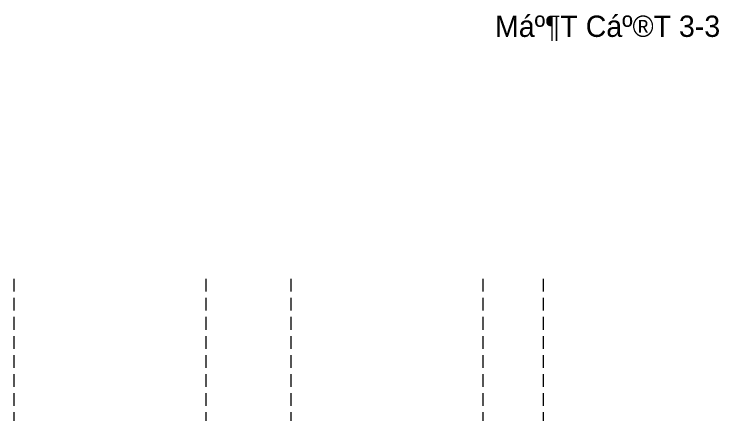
# Model space of a CAD drawing. Header units: millimetres. Extents: x -31177 to 43935, y -145912 to 20306.
# Drawn here: x 0 to 19832, y -86440 to -75158 of the extents above; entities that cross this region are included whole.
import ezdxf
from ezdxf.enums import TextEntityAlignment as Align

# ---------------------------------------------------------------- set-up
doc = ezdxf.new("R2010")
doc.units = ezdxf.units.MM
doc.linetypes.add('Hidden', pattern=[535.78125, 357.1875, -178.59375])
doc.layers.add('S-GRID', color=1, linetype='Continuous', lineweight=9)

msp = doc.modelspace()

# ---------------------------------------------------------------- linework, layer by layer
at = {"layer": 'S-GRID', "linetype": 'Hidden'}
for p, q in [((0, -108151.5), (0, -82585.4)), ((5400, -108151.5), (5400, -82585.4)), ((7800, -108151.5), (7800, -82585.4)), ((13200, -108151.5), (13200, -82585.4)), ((14900, -108151.5), (14900, -82585.4))]:
    msp.add_line(p, q, dxfattribs=at)

# ---------------------------------------------------------------- texts
msp.add_text('Máº¶T Cáº®T 3-3', height=600).set_placement((16700, -75500), align=Align.MIDDLE_CENTER)

doc.saveas('drawing.dxf')
